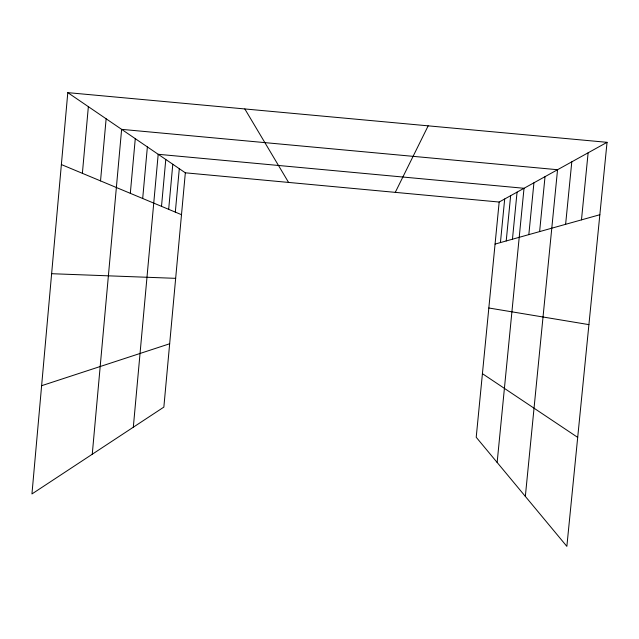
<?xml version="1.0" encoding="UTF-8"?>
<svg xmlns="http://www.w3.org/2000/svg" width="639" height="639" viewBox="0 0 639 639"><rect width="100%" height="100%" fill="white"/><g stroke="black" fill="none" stroke-linecap="round" stroke-linejoin="round"><path stroke-width="0.96" d="M67.798 92.639L31.95 493.947L163.856 407.107L185.334 172.81L67.798 92.639L607.05 142.321L566.857 546.361L476.215 437.268L499.171 202.036L607.05 142.321M82.383 173.321L88.358 106.665M100.531 180.901L106.13 118.782M92.256 454.241L121.626 129.358L557.551 169.718L525.338 496.391M130.316 193.329L135.276 138.663M142.689 198.497L147.377 146.922M133.319 427.211L158.192 154.295L524.02 188.281L497.142 462.46M161.507 206.349L165.781 159.478M168.672 209.336L172.794 164.263M175.318 212.116L179.295 168.688M500.433 242.58L504.69 198.985M506.216 240.959L510.641 195.686M512.454 239.21L517.063 192.131M528.836 234.625L533.924 182.802M539.62 231.606L545.027 176.652M565.619 224.321L571.793 161.843M581.474 219.88L588.128 152.801M395.285 192.363L428.17 125.843M41.623 385.7L169.662 343.766M495.065 244.082L599.845 214.728M51.623 273.708L175.661 278.34M185.334 172.81L499.171 202.036M488.827 307.99L588.918 324.628M61.376 164.558L181.492 214.688M482.421 373.671L577.696 437.38M244.825 108.95L288.58 182.427"/></g></svg>
